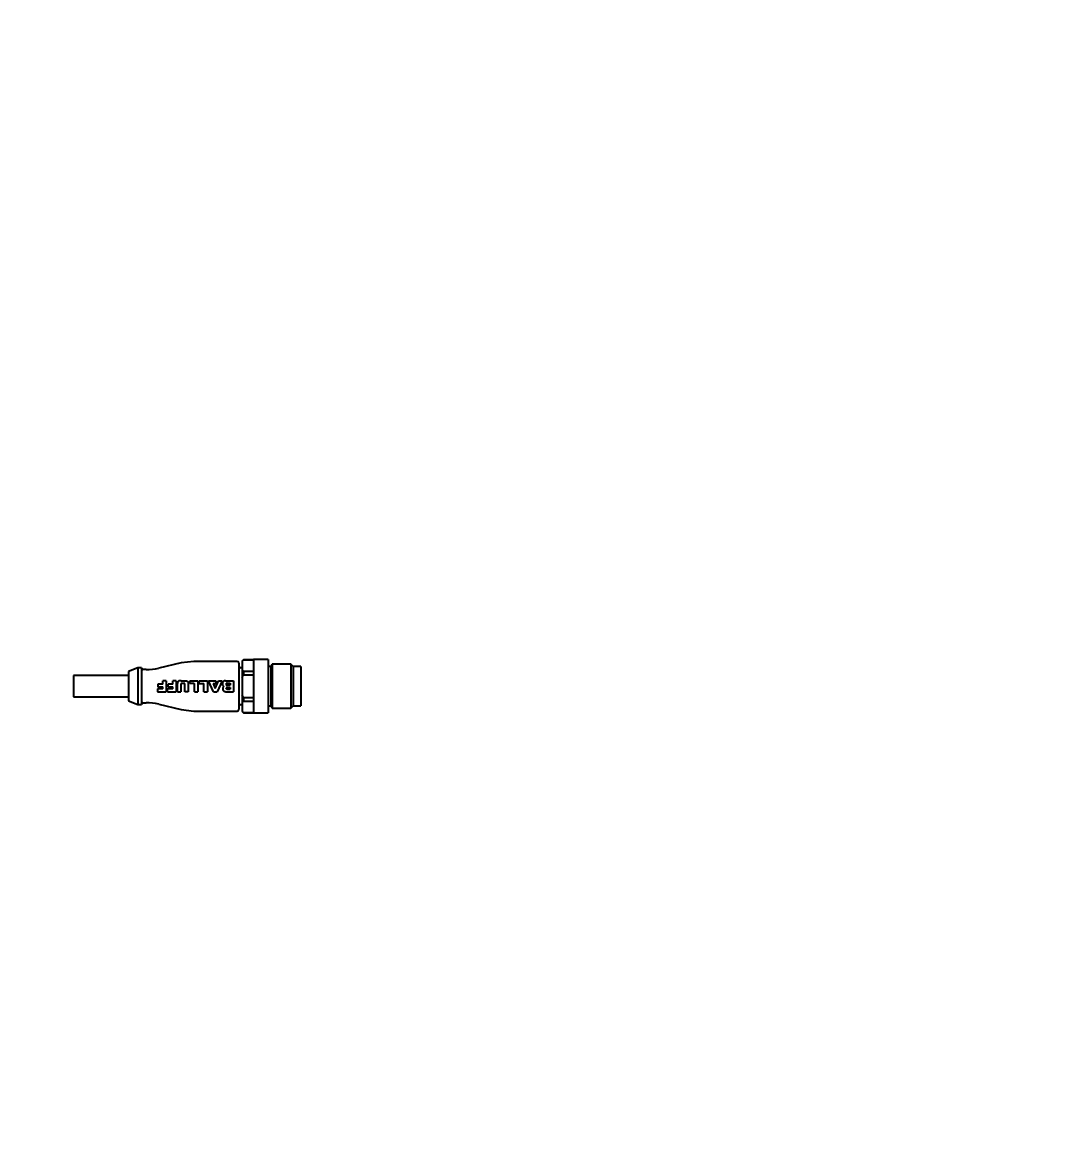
# Model space of a CAD drawing. Header units: inches. Extents: x -347369 to -260369, y 119522 to 149869.
# Drawn here: x -321747 to -321469.1, y 137270.8 to 137571.7 of the extents above; entities that cross this region are included whole.
import ezdxf

# ---------------------------------------------------------------- set-up
doc = ezdxf.new("R2010")
doc.units = ezdxf.units.IN
doc.header["$LTSCALE"] = 300
doc.layers.add('MACCHINA', color=40, linetype='Continuous')
doc.layers.add('QUOTE', color=7, linetype='Continuous')
doc.styles.get("Standard").update_dxf_attribs({"font": 'romans.shx'})
doc.dimstyles.new('sc1a100', dxfattribs={"dimscale": 100, "dimtxt": 3, "dimasz": 3, "dimexe": 0, "dimexo": 0, "dimgap": 1, "dimtad": 1, "dimzin": 12, "dimdsep": 46, "dimtxsty": 'Standard', "dimblk": 'CLOSEDBLANK', "dimcen": 1, "dimclrd": 253, "dimclre": 253, "dimclrt": 2, "dimadec": 0, "dimazin": 3, "dimtfac": 1, "dimtmove": 0, "dimatfit": 1, "dimldrblk": 'CLOSEDBLANK', "dimfxl": 1, "dimtolj": 1, "dimtzin": 0, "dimarcsym": 0})

# ---------------------------------------------------------------- blocks, each defined once
blk = doc.blocks.new('_ClosedBlank')
at = {"color": 0, "linetype": 'ByBlock', "lineweight": -2}
for p, q in [((-1, 0.1667), (0, 0)), ((-1, 0.1667), (-1, -0.1667)), ((0, 0), (-1, -0.1667))]:
    blk.add_line(p, q, dxfattribs=at)
blk = doc.blocks.new('*D28')
at = {"layer": 'Defpoints', "color": 0, "transparency": 16777216}
for p in [(-322483.62, 140399.66), (-321493.68, 139989.61), (-324251.39, 137231.89), (-323921.75, 136508.74), (-322483.62, 136499.66)]:
    blk.add_point(p, dxfattribs=at)
at = {"layer": 'QUOTE', "color": 253, "lineweight": -2, "transparency": 16777216}
for p, q in [((-324251.39, 137231.89), (-324517.44, 136965.84)), ((-322483.62, 136499.66), (-322483.62, 136123.4))]:
    blk.add_line(p, q, dxfattribs=at)
blk.add_arc((-322483.62, 138999.66), 2876.26, 230.97879, 264.02121, dxfattribs=at)
at = {"layer": 'QUOTE', "color": 253, "lineweight": -2, "transparency": 16777216, "xscale": 300, "yscale": 300, "zscale": 300}
for p, rotation in [((-324517.44, 136965.84), 137.9893954922992), ((-322483.62, 136123.4), 357.0106045077002)]:
    blk.add_blockref('_ClosedBlank', p, dxfattribs=dict(at, rotation=rotation))
at = {"layer": 'QUOTE', "color": 2, "transparency": 16777216, "insert": (-323488.65, 136573.31), "char_height": 300, "attachment_point": 5, "rotation": 337.5}
blk.add_mtext('\\A1;45°', dxfattribs=at)
blk = doc.blocks.new('*D38')
at = {"layer": 'Defpoints', "color": 0, "transparency": 16777216}
for p in [(-322483.62, 140399.66), (-323696.06, 139699.66), (-320318.56, 137749.66), (-322483.62, 136499.66), (-321507.47, 136317.71)]:
    blk.add_point(p, dxfattribs=at)
at = {"layer": 'QUOTE', "color": 253, "lineweight": -2, "transparency": 16777216}
for p, q in [((-320318.56, 137749.66), (-320011.93, 137572.62)), ((-322483.62, 136499.66), (-322483.62, 136145.58))]:
    blk.add_line(p, q, dxfattribs=at)
blk.add_arc((-322483.62, 138999.66), 2854.07, 276.02531, 323.97469, dxfattribs=at)
at = {"layer": 'QUOTE', "color": 253, "lineweight": -2, "transparency": 16777216, "xscale": 300, "yscale": 300, "zscale": 300}
for p, rotation in [((-320011.93, 137572.62), 56.98734634615995), ((-322483.62, 136145.58), 183.0126536538403)]:
    blk.add_blockref('_ClosedBlank', p, dxfattribs=dict(at, rotation=rotation))
at = {"layer": 'QUOTE', "color": 2, "transparency": 16777216, "insert": (-321181.59, 136744.46), "char_height": 300, "attachment_point": 5, "rotation": 30}
blk.add_mtext('\\A1;60°', dxfattribs=at)
blk = doc.blocks.new('A$Cad528b1c')
at = {"layer": 'MACCHINA'}
for p, q in [((768.05, -1603.5), (765.55, -1604.5)), ((769.05, -1603.5), (768.05, -1603.5)), ((768.05, -1603.5), (768.05, -1608.5)), ((769.05, -1603.5), (769.05, -1608.5)), ((779.85, -1602.15), (773.75, -1603.6)), ((783.3, -1601.75), (779.85, -1602.15)), ((795.05, -1601.75), (783.3, -1601.75)), ((795.55, -1602.25), (795.55, -1608.5)), ((796.45, -1603.5), (795.95, -1603.5)), ((796.75, -1601.3), (796.45, -1601.6)), ((796.45, -1601.71), (796.75, -1601.32)), ((796.45, -1601.6), (796.45, -1601.71)), ((796.45, -1601.71), (796.45, -1604.03)), ((799.45, -1601.3), (796.75, -1601.3)), ((796.75, -1601.3), (796.75, -1601.32)), ((796.75, -1601.32), (799.45, -1601.32)), ((803.45, -1601.25), (799.45, -1601.25)), ((799.45, -1601.25), (799.45, -1608.5)), ((803.45, -1601.25), (803.45, -1608.5)), ((804.17, -1603.15), (803.85, -1603.15)), ((804.55, -1602.5), (804.17, -1603.15)), ((804.17, -1603.15), (804.17, -1608.5)), ((809.6, -1602.5), (804.55, -1602.5)), ((804.55, -1602.5), (804.55, -1608.5)), ((810.25, -1603.15), (809.6, -1602.5)), ((809.6, -1602.5), (809.6, -1608.5)), ((812.35, -1603.15), (810.25, -1603.15)), ((810.25, -1603.15), (810.25, -1608.5)), ((812.35, -1603.15), (812.35, -1608.5)), ((765.55, -1605.6), (750.55, -1605.6)), ((750.55, -1605.6), (750.55, -1608.5)), ((765.55, -1604.5), (765.55, -1608.5)), ((770.3, -1604), (769.55, -1604)), ((796.75, -1604.42), (796.45, -1604.03)), ((796.45, -1604.03), (796.45, -1606.18)), ((796.45, -1606.18), (796.75, -1605.4)), ((796.45, -1606.18), (796.45, -1610.82)), ((796.75, -1604.42), (796.75, -1605.4)), ((796.75, -1604.42), (799.45, -1604.42)), ((796.75, -1605.4), (799.45, -1605.4)), ((750.55, -1608.5), (750.55, -1611.4)), ((765.55, -1608.5), (765.55, -1612.5)), ((768.05, -1608.5), (768.05, -1613.5)), ((769.05, -1608.5), (769.05, -1613.5)), ((773.37, -1609.23), (773.37, -1610.01)), ((773.75, -1609.23), (773.37, -1609.23)), ((773.51, -1607.98), (773.51, -1608.68)), ((773.75, -1607.98), (773.51, -1607.98)), ((773.51, -1608.68), (773.75, -1608.68)), ((774.82, -1607.98), (773.75, -1607.98)), ((773.75, -1608.68), (774.82, -1608.68)), ((774.82, -1609.23), (773.75, -1609.23)), ((774.82, -1607.98), (774.82, -1607)), ((775.75, -1607), (774.82, -1607)), ((774.82, -1609.23), (774.82, -1608.68)), ((775.75, -1607), (775.75, -1610.01)), ((776.1, -1610.01), (776.1, -1609.23)), ((777.55, -1609.23), (776.1, -1609.23)), ((776.28, -1608.68), (776.28, -1607.98)), ((777.55, -1607.98), (776.28, -1607.98)), ((776.28, -1608.68), (777.55, -1608.68)), ((777.55, -1607.98), (777.55, -1607)), ((778.48, -1607), (777.55, -1607)), ((777.55, -1609.23), (777.55, -1608.68)), ((778.48, -1607), (778.48, -1610.01)), ((778.81, -1610.01), (778.81, -1607.73)), ((779.85, -1607), (779.55, -1607)), ((779.8, -1607.77), (779.75, -1607.82)), ((779.75, -1607.82), (779.75, -1610.01)), ((779.8, -1607.77), (779.85, -1607.77)), ((779.85, -1607), (781.04, -1607)), ((780.79, -1607.77), (779.85, -1607.77)), ((780.84, -1607.82), (780.79, -1607.77)), ((780.84, -1610.01), (780.84, -1607.82)), ((781.78, -1607.73), (781.78, -1610.01)), ((782.18, -1607.77), (782.18, -1607)), ((782.18, -1607), (783.3, -1607)), ((783.3, -1607.77), (782.18, -1607.77)), ((783.3, -1607), (784.38, -1607)), ((783.3, -1607.77), (783.45, -1607.77)), ((783.45, -1610.01), (783.45, -1607.77)), ((784.38, -1607), (784.38, -1610.01)), ((784.75, -1607.77), (784.75, -1607)), ((784.75, -1607), (786.95, -1607)), ((784.75, -1607.77), (786.02, -1607.77)), ((786.02, -1610.01), (786.02, -1607.77)), ((786.95, -1607), (786.95, -1610.01)), ((788.58, -1610.01), (787.22, -1607)), ((787.22, -1607), (789.29, -1607)), ((788.57, -1607.77), (789.29, -1607.77)), ((788.57, -1607.77), (789.11, -1609.1)), ((789.11, -1609.1), (789.99, -1607)), ((789.29, -1607), (789.29, -1607.77)), ((790.99, -1607), (789.64, -1610.01)), ((789.99, -1607), (790.99, -1607)), ((791.46, -1608.54), (791.26, -1608.72)), ((791.43, -1608.54), (791.46, -1608.54)), ((791.92, -1607), (794.04, -1607)), ((792.1, -1609.1), (792.1, -1609.05)), ((792.1, -1609.1), (792.1, -1609.05)), ((792.28, -1608.24), (793.18, -1608.24)), ((792.36, -1608.84), (792.28, -1608.85)), ((792.29, -1609.31), (792.4, -1609.32)), ((792.32, -1607.71), (793.18, -1607.71)), ((792.36, -1608.84), (793.18, -1608.84)), ((792.4, -1609.32), (793.18, -1609.32)), ((793.18, -1607.71), (793.18, -1608.24)), ((793.18, -1608.84), (793.18, -1609.32)), ((794.04, -1607), (794.04, -1610)), ((795.55, -1608.5), (795.55, -1614.75)), ((799.45, -1608.5), (799.45, -1615.75)), ((803.45, -1608.5), (803.45, -1615.75)), ((804.17, -1608.5), (804.17, -1613.85)), ((804.55, -1608.5), (804.55, -1614.5)), ((809.6, -1608.5), (809.6, -1614.5)), ((810.25, -1608.5), (810.25, -1613.85)), ((812.35, -1608.5), (812.35, -1613.85)), ((750.55, -1611.4), (765.55, -1611.4)), ((765.55, -1612.5), (768.05, -1613.5)), ((773.37, -1610.01), (773.75, -1610.01)), ((773.75, -1610.01), (775.75, -1610.01)), ((776.1, -1610.01), (778.48, -1610.01)), ((778.81, -1610.01), (779.75, -1610.01)), ((781.78, -1610.01), (780.84, -1610.01)), ((783.45, -1610.01), (784.38, -1610.01)), ((786.02, -1610.01), (786.95, -1610.01)), ((788.58, -1610.01), (789.64, -1610.01)), ((791.98, -1610), (794.04, -1610)), ((796.75, -1611.6), (796.45, -1610.82)), ((796.45, -1610.82), (796.45, -1612.97)), ((796.45, -1612.97), (796.75, -1612.58)), ((796.75, -1611.6), (799.45, -1611.6)), ((796.75, -1611.6), (796.75, -1612.58)), ((796.75, -1612.58), (799.45, -1612.58)), ((768.05, -1613.5), (769.05, -1613.5)), ((769.55, -1613), (770.3, -1613)), ((773.75, -1613.4), (779.85, -1614.85)), ((779.85, -1614.85), (783.3, -1615.25)), ((783.3, -1615.25), (795.05, -1615.25)), ((795.95, -1613.5), (796.45, -1613.5)), ((796.45, -1612.97), (796.45, -1615.29)), ((796.75, -1615.68), (796.45, -1615.29)), ((796.45, -1615.29), (796.45, -1615.4)), ((796.45, -1615.4), (796.75, -1615.7)), ((796.75, -1615.68), (799.45, -1615.68)), ((796.75, -1615.68), (796.75, -1615.7)), ((796.75, -1615.7), (799.45, -1615.7)), ((799.45, -1615.75), (803.45, -1615.75)), ((803.85, -1613.85), (804.17, -1613.85)), ((804.17, -1613.85), (804.55, -1614.5)), ((804.55, -1614.5), (809.6, -1614.5)), ((809.6, -1614.5), (810.25, -1613.85)), ((810.25, -1613.85), (812.35, -1613.85))]:
    blk.add_line(p, q, dxfattribs=at)
for centre, radius, start, end in [((769.55, -1603.5), 0.5, 180, 270), ((770.3, -1589), 15, 270, 283.3245), ((795.05, -1602.25), 0.5, 0, 90), ((795.95, -1603.1), 0.4, 180, 270), ((803.85, -1602.75), 0.4, 180, 270), ((769.55, -1613.5), 0.5, 90, 180), ((770.3, -1628), 15, 76.6755, 90), ((795.05, -1614.75), 0.5, 270, 0), ((795.95, -1613.9), 0.4, 90, 180), ((803.85, -1614.25), 0.4, 90, 180)]:
    blk.add_arc(centre, radius, start, end, dxfattribs=at)
for points, knots in [([(779.55, -1607), (779.45, -1607.01), (779.31, -1607.02), (779.14, -1607.11), (779.02, -1607.21), (778.93, -1607.32), (778.84, -1607.49), (778.82, -1607.64), (778.81, -1607.73)], [0, 0, 0, 0, 0.249389, 0.3747, 0.49976, 0.624539, 0.74963, 1, 1, 1, 1]), ([(781.04, -1607), (781.14, -1607.01), (781.33, -1607.03), (781.57, -1607.2), (781.74, -1607.44), (781.77, -1607.64), (781.78, -1607.73)], [0, 0, 0, 0, 0.249885, 0.499798, 0.74938, 1, 1, 1, 1]), ([(791.31, -1607.22), (791.27, -1607.27), (791.19, -1607.35), (791.1, -1607.51), (791.05, -1607.68), (791.04, -1607.8), (791.04, -1607.86)], [0, 0, 0, 0, 0.250493, 0.499652, 0.749167, 1, 1, 1, 1]), ([(791.04, -1607.86), (791.04, -1607.94), (791.05, -1608.11), (791.13, -1608.26), (791.18, -1608.34)], [0, 0, 0, 0, 0.500019, 1, 1, 1, 1]), ([(791.26, -1608.72), (791.22, -1608.79), (791.14, -1608.93), (791.14, -1609.09), (791.13, -1609.18)], [0, 0, 0, 0, 0.499975, 1, 1, 1, 1]), ([(791.13, -1609.18), (791.13, -1609.23), (791.14, -1609.35), (791.19, -1609.51), (791.27, -1609.66), (791.35, -1609.75), (791.39, -1609.79)], [0, 0, 0, 0, 0.250646, 0.499932, 0.749282, 1, 1, 1, 1]), ([(791.18, -1608.34), (791.21, -1608.38), (791.28, -1608.46), (791.38, -1608.52), (791.43, -1608.54)], [0, 0, 0, 0, 0.499996, 1, 1, 1, 1]), ([(791.92, -1607), (791.81, -1607.01), (791.59, -1607.03), (791.4, -1607.16), (791.31, -1607.22)], [0, 0, 0, 0, 0.4998152, 1, 1, 1, 1]), ([(791.39, -1609.79), (791.48, -1609.85), (791.66, -1609.97), (791.87, -1609.99), (791.98, -1610)], [0, 0, 0, 0, 0.50018, 1, 1, 1, 1]), ([(792.13, -1607.77), (792.11, -1607.78), (792.08, -1607.81), (792.06, -1607.86), (792.04, -1607.92), (792.03, -1607.96), (792.03, -1607.98)], [0, 0, 0, 0, 0.2506907, 0.4999987, 0.7493087, 1, 1, 1, 1]), ([(792.03, -1607.98), (792.03, -1608), (792.03, -1608.04), (792.05, -1608.09), (792.07, -1608.14), (792.1, -1608.17), (792.11, -1608.18)], [0, 0, 0, 0, 0.250657, 0.500034, 0.74938, 1, 1, 1, 1]), ([(792.28, -1608.85), (792.26, -1608.85), (792.21, -1608.87), (792.16, -1608.91), (792.12, -1608.97), (792.11, -1609.02), (792.1, -1609.05)], [0, 0, 0, 0, 0.249994, 0.499741, 0.749735, 1, 1, 1, 1]), ([(792.1, -1609.1), (792.11, -1609.12), (792.11, -1609.17), (792.14, -1609.21), (792.15, -1609.23)], [0, 0, 0, 0, 0.499999, 1, 1, 1, 1]), ([(792.11, -1608.18), (792.13, -1608.2), (792.19, -1608.23), (792.25, -1608.24), (792.28, -1608.24)], [0, 0, 0, 0, 0.5, 1, 1, 1, 1]), ([(792.32, -1607.71), (792.29, -1607.71), (792.22, -1607.72), (792.16, -1607.75), (792.13, -1607.77)], [0, 0, 0, 0, 0.4999872, 1, 1, 1, 1]), ([(792.15, -1609.23), (792.17, -1609.25), (792.21, -1609.29), (792.26, -1609.3), (792.29, -1609.31)], [0, 0, 0, 0, 0.500044, 1, 1, 1, 1])]:
    blk.add_open_spline(points, degree=3, knots=knots, dxfattribs=at)

msp = doc.modelspace()

# ---------------------------------------------------------------- block references
msp.add_blockref('A$Cad528b1c', (-322483.625, 138999.656))

# ---------------------------------------------------------------- dimensions: what is measured, and where the dimension line sits
at = {"layer": 'QUOTE'}
for base, line2, picture, middle in [((-323921.753, 136508.745), ((-324251.392, 137231.889), (-321493.675, 139989.605)), '*D28', (-323488.649, 136573.311)), ((-321507.475, 136317.706), ((-320318.561, 137749.656), (-323696.06, 139699.656)), '*D38', (-321181.589, 136744.464))]:
    dim = msp.add_angular_dim_2l(base=base, line1=((-322483.625, 136499.656), (-322483.625, 140399.656)), line2=line2, dimstyle='sc1a100', dxfattribs=at)
    dim.commit()
    dim.dimension.update_dxf_attribs({"geometry": picture, "text_midpoint": middle})

doc.saveas('drawing.dxf')
